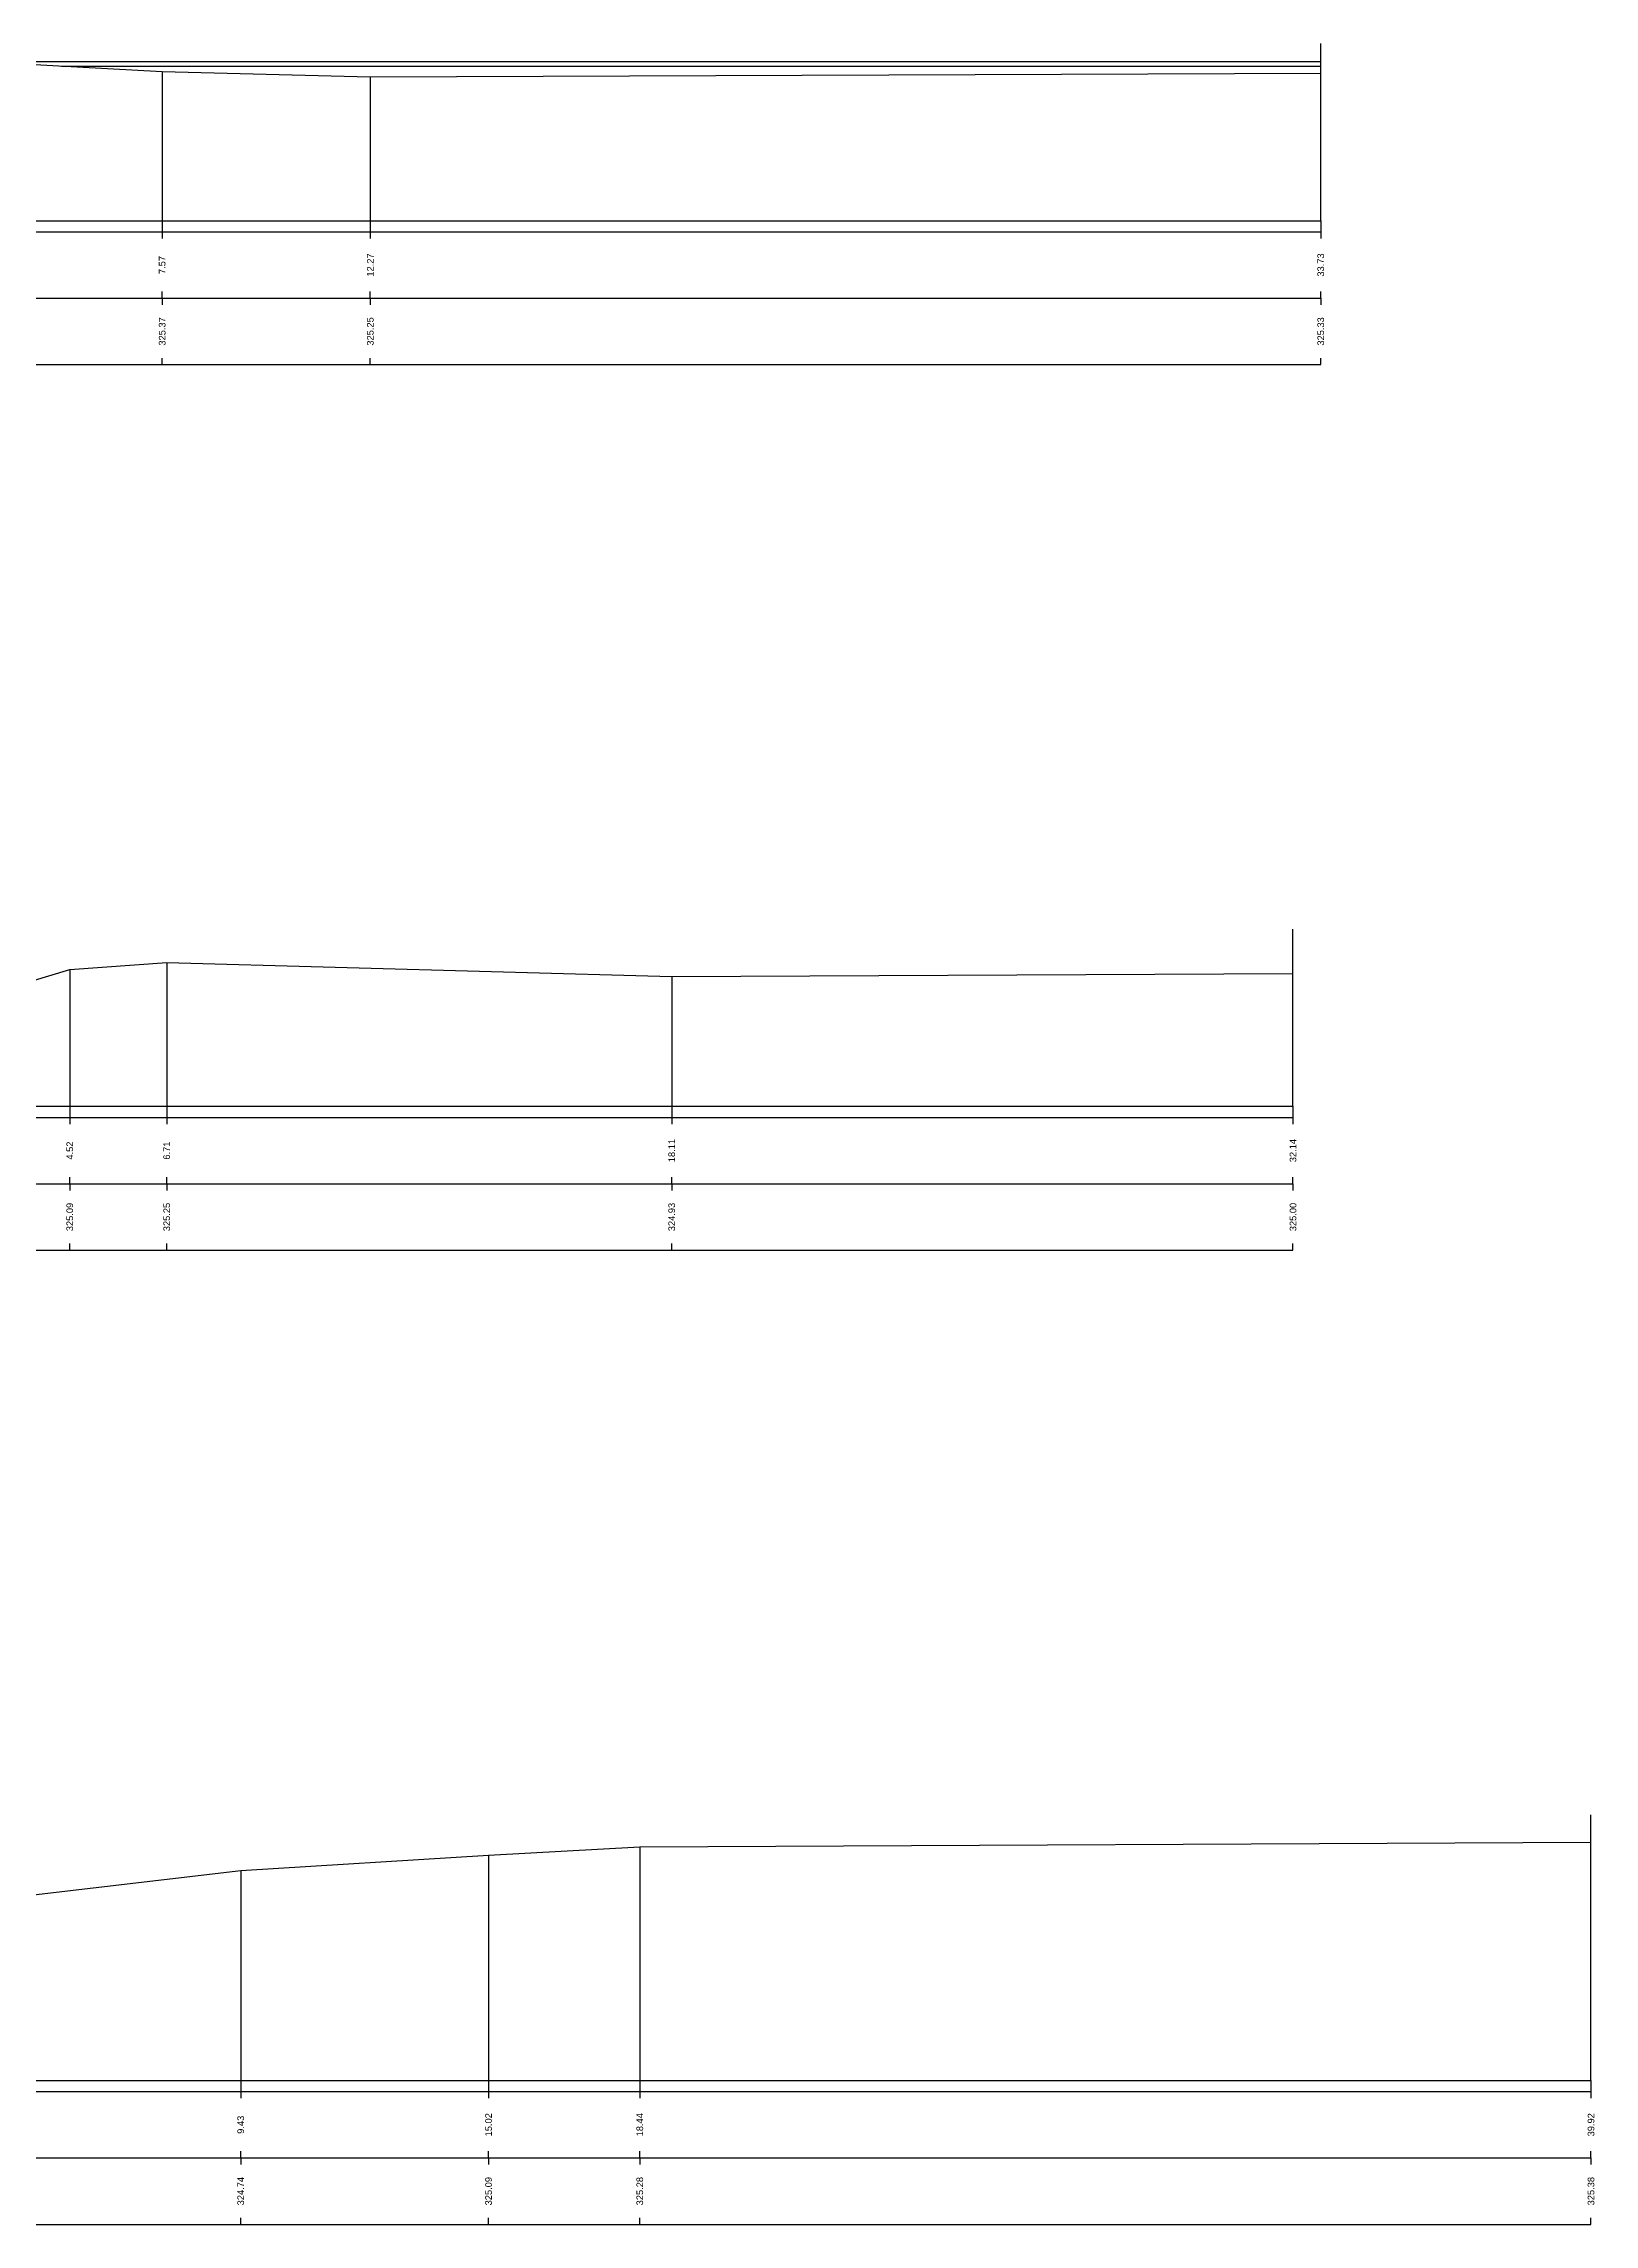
# Model space of a CAD drawing. Header units: millimetres. Extents: x -8 to 79, y -83 to 317.
# Drawn here: x 43.61 to 78.63, y -83.25 to -34 of the extents above; entities that cross this region are included whole.
import ezdxf
from ezdxf.enums import TextEntityAlignment as Align

# ---------------------------------------------------------------- set-up
doc = ezdxf.new("R2010")
doc.units = ezdxf.units.MM
doc.styles.get("Standard").update_dxf_attribs({"font": 'arial.ttf'})

msp = doc.modelspace()

# ---------------------------------------------------------------- linework, layer by layer
at = {"layer": 'band'}
for p, q in [((46.286, -38.25), (46.286, -38.4)), ((50.986, -38.25), (50.986, -38.4)), ((72.45, -38.25), (72.45, -38.4)), ((46.286, -39.75), (46.286, -39.6)), ((46.286, -39.75), (46.286, -39.9)), ((50.986, -39.75), (50.986, -39.6)), ((50.986, -39.75), (50.986, -39.9)), ((72.45, -39.75), (72.45, -39.6)), ((72.45, -39.75), (72.45, -39.9)), ((46.286, -41.25), (46.286, -41.1)), ((50.986, -41.25), (50.986, -41.1)), ((72.45, -41.25), (72.45, -41.1)), ((44.199, -58.25), (44.199, -58.4)), ((46.388, -58.25), (46.388, -58.4)), ((57.792, -58.25), (57.792, -58.4)), ((71.823, -58.25), (71.823, -58.4)), ((44.199, -59.75), (44.199, -59.6)), ((44.199, -59.75), (44.199, -59.9)), ((46.388, -59.75), (46.388, -59.6)), ((46.388, -59.75), (46.388, -59.9)), ((57.792, -59.75), (57.792, -59.6)), ((57.792, -59.75), (57.792, -59.9)), ((71.823, -59.75), (71.823, -59.6)), ((71.823, -59.75), (71.823, -59.9)), ((44.199, -61.25), (44.199, -61.1)), ((46.388, -61.25), (46.388, -61.1)), ((57.792, -61.25), (57.792, -61.1)), ((71.823, -61.25), (71.823, -61.1)), ((48.059, -80.25), (48.059, -80.4)), ((53.656, -80.25), (53.656, -80.4)), ((57.072, -80.25), (57.072, -80.4)), ((78.553, -80.25), (78.553, -80.4)), ((48.059, -81.75), (48.059, -81.6)), ((48.059, -81.75), (48.059, -81.9)), ((53.656, -81.75), (53.656, -81.6)), ((53.656, -81.75), (53.656, -81.9)), ((57.072, -81.75), (57.072, -81.6)), ((57.072, -81.75), (57.072, -81.9)), ((78.553, -81.75), (78.553, -81.6)), ((78.553, -81.75), (78.553, -81.9)), ((48.059, -83.25), (48.059, -83.1)), ((53.656, -83.25), (53.656, -83.1)), ((57.072, -83.25), (57.072, -83.1)), ((78.553, -83.25), (78.553, -83.1))]:
    msp.add_line(p, q, dxfattribs=at)
at = {"layer": 'frame'}
for p, q in [((72.45, -38), (72.45, -34)), ((-7.5, -38.25), (72.45, -38.25)), ((0, -38), (72.45, -38)), ((-7.5, -39.75), (72.45, -39.75)), ((-7.5, -41.25), (72.45, -41.25)), ((71.823, -58), (71.823, -54)), ((0, -58), (71.823, -58)), ((-7.5, -58.25), (71.823, -58.25)), ((-7.5, -59.75), (71.823, -59.75)), ((-7.5, -61.25), (71.823, -61.25)), ((78.553, -80), (78.553, -74)), ((-7.5, -80.25), (78.553, -80.25)), ((0, -80), (78.553, -80)), ((-7.5, -81.75), (78.553, -81.75)), ((-7.5, -83.25), (78.553, -83.25))]:
    msp.add_line(p, q, dxfattribs=at)
at = {"layer": 'HQ100', "color": 3}
msp.add_line((0, -34.401), (72.45, -34.401), dxfattribs=at)
at = {"layer": 'HQ30', "color": 2}
msp.add_line((44.009, -34.507), (72.45, -34.507), dxfattribs=at)
at = {"layer": 'marker', "color": 253}
for p, q in [((46.286, -34.63), (46.286, -38)), ((50.986, -34.75), (50.986, -38)), ((46.286, -38), (46.286, -38.25)), ((50.986, -38), (50.986, -38.25)), ((72.45, -38), (72.45, -38.25)), ((44.199, -54.91), (44.199, -58)), ((46.388, -54.75), (46.388, -58)), ((57.792, -55.07), (57.792, -58)), ((44.199, -58), (44.199, -58.25)), ((46.388, -58), (46.388, -58.25)), ((57.792, -58), (57.792, -58.25)), ((71.823, -58), (71.823, -58.25)), ((57.072, -74.72), (57.072, -80)), ((48.059, -75.26), (48.059, -80)), ((53.656, -74.91), (53.656, -80)), ((48.059, -80), (48.059, -80.25)), ((53.656, -80), (53.656, -80.25)), ((57.072, -80), (57.072, -80.25)), ((78.553, -80), (78.553, -80.25))]:
    msp.add_line(p, q, dxfattribs=at)
at = {"layer": 'profile'}
for points in [[(0, -34.44), (27.006, -34.72), (33.415, -34.71), (35.027, -34.61), (36.135, -34.59), (37.232, -34.93), (37.696, -35.7), (38.229, -36.01), (38.359, -36.09), (38.712, -36.11), (38.983, -36.09), (39.044, -36.04), (39.749, -35.63), (40.222, -35.1), (41.199, -34.64), (41.903, -34.57), (43.131, -34.46), (46.286, -34.63), (50.986, -34.75), (72.45, -34.67)], [(0, -55.13), (21.245, -54.83), (34.387, -54.99), (36.097, -55.01), (37.888, -55.79), (38.886, -56.58), (39.263, -56.69), (39.68, -56.75), (40.484, -56.58), (42.448, -55.44), (44.199, -54.91), (46.388, -54.75), (57.792, -55.07), (71.823, -55)], [(0, -74.44), (32.294, -75.1), (33.508, -76.01), (35.351, -77.76), (38.106, -78.6), (38.86, -78.73), (39.853, -78.46), (41.238, -77.53), (43, -75.85), (48.059, -75.26), (53.656, -74.91), (57.072, -74.72), (78.553, -74.62)]]:
    msp.add_lwpolyline(points, dxfattribs=at)

# ---------------------------------------------------------------- texts
for s, p in [('7.57', (46.286, -39)), ('12.27', (50.986, -39)), ('33.73', (72.45, -39)), ('325.37', (46.286, -40.5)), ('325.25', (50.986, -40.5)), ('325.33', (72.45, -40.5)), ('4.52', (44.199, -59)), ('6.71', (46.388, -59)), ('18.11', (57.792, -59)), ('32.14', (71.823, -59)), ('325.09', (44.199, -60.5)), ('325.25', (46.388, -60.5)), ('324.93', (57.792, -60.5)), ('325.00', (71.823, -60.5)), ('15.02', (53.656, -81)), ('18.44', (57.072, -81)), ('39.92', (78.553, -81)), ('9.43', (48.059, -81)), ('324.74', (48.059, -82.5)), ('325.09', (53.656, -82.5)), ('325.28', (57.072, -82.5)), ('325.38', (78.553, -82.5))]:
    msp.add_text(s, height=0.15, rotation=90).set_placement(p, align=Align.MIDDLE)

doc.saveas('drawing.dxf')
